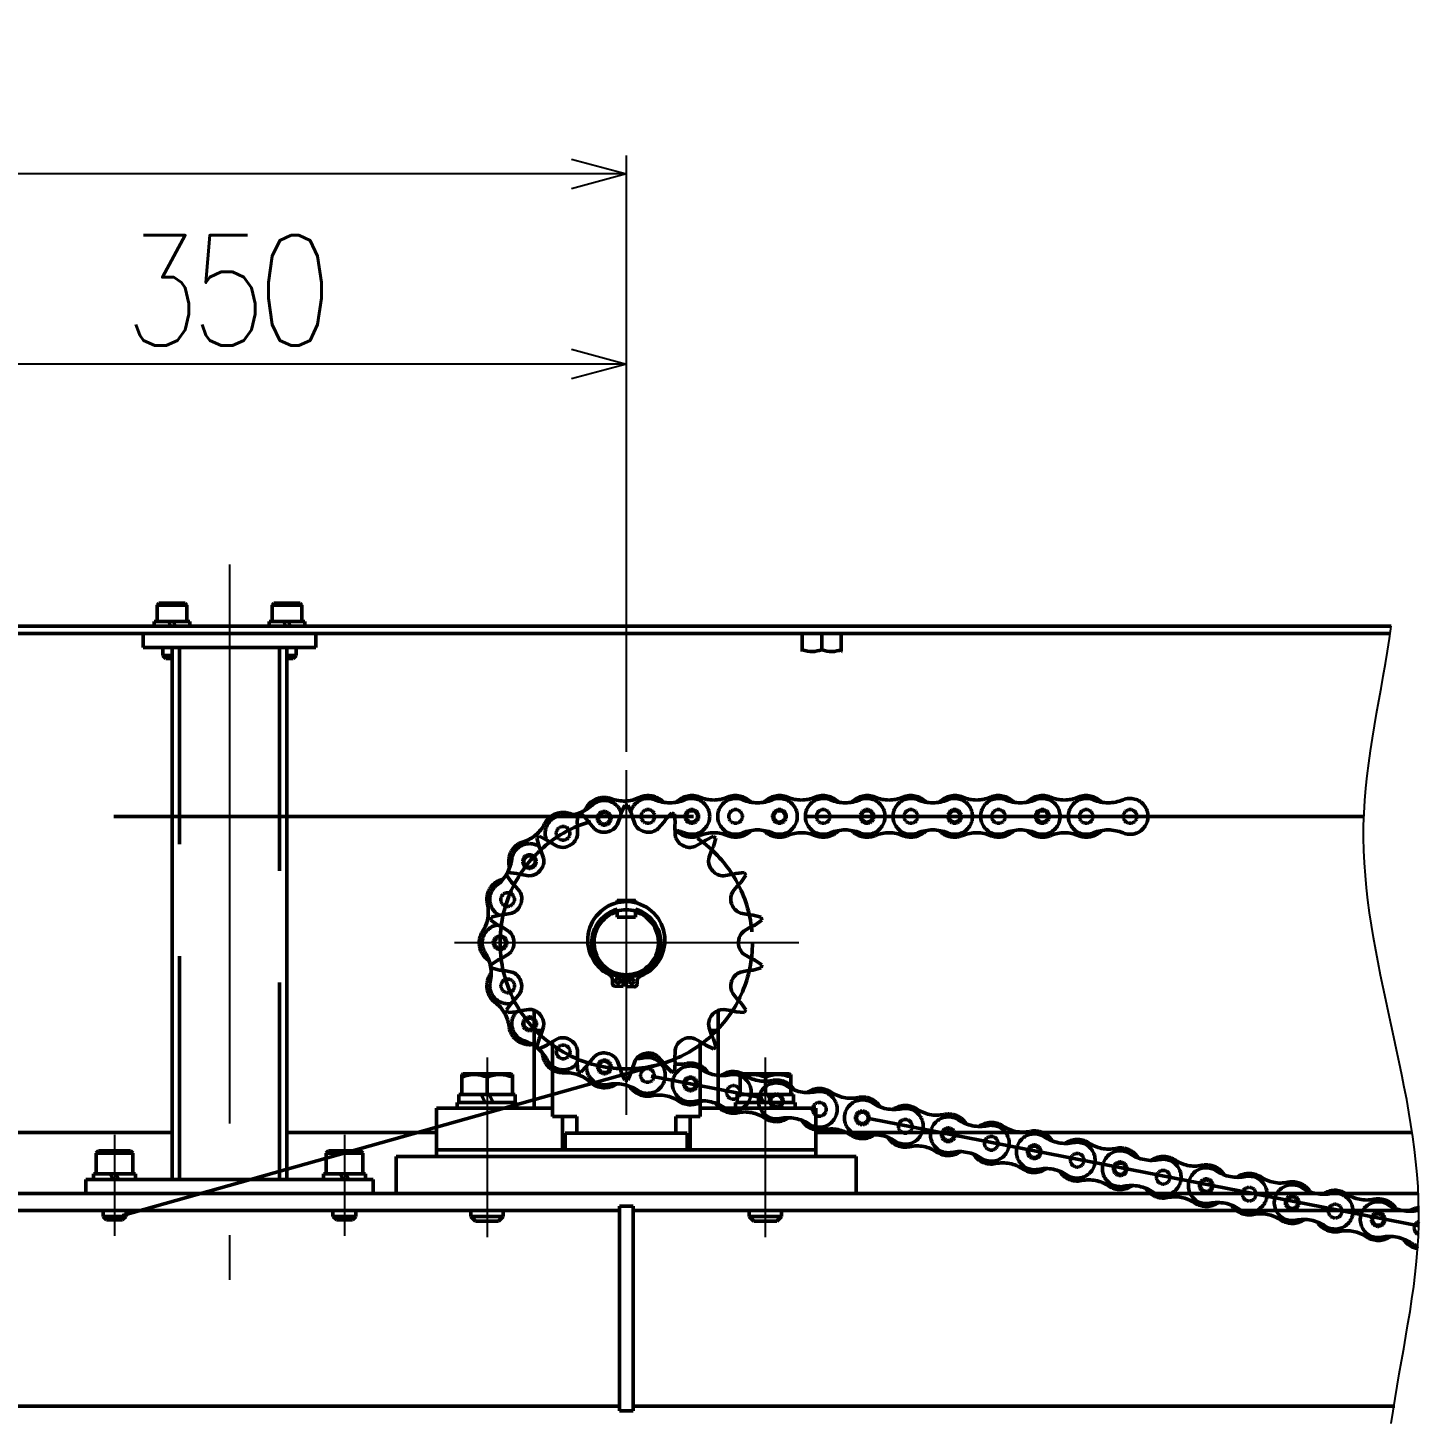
# Model space of a CAD drawing. Header units: millimetres. Extents: x -993 to 13147, y -7260 to 4342.
# Drawn here: x 5144 to 5750, y -6034 to -5430 of the extents above; entities that cross this region are included whole.
import ezdxf

# ---------------------------------------------------------------- set-up
doc = ezdxf.new("R2010")
doc.units = ezdxf.units.MM
doc.header["$LTSCALE"] = 7.649257
for name, pattern in [('CENTER', [50.8, 31.75, -6.35, 6.35, -6.35]), ('DASHED', [19.05, 12.7, -6.35]), ('PHANTOM', [63.5, 31.75, -6.35, 6.35, -6.35, 6.35, -6.35])]:
    doc.linetypes.add(name, pattern=pattern)
for name, color, linetype in [('NoLayerName_001', 7, 'Continuous'), ('NoLayerName_002', 7, 'Continuous'), ('NoLayerName_003', 7, 'Continuous')]:
    doc.layers.add(name, color=color, linetype=linetype)
doc.styles.get("Standard").update_dxf_attribs({"font": 'txt', "bigfont": 'extfont2'})
doc.dimstyles.get("Standard").update_dxf_attribs({"dimtxt": 2.5, "dimasz": 2.5, "dimexe": 1.25, "dimexo": 0.625, "dimtad": 1, "dimzin": 0, "dimdsep": 46, "dimtxsty": 'Standard', "dimcen": 2.5, "dimadec": 0, "dimazin": 0, "dimtfac": 0.75, "dimtmove": 0, "dimatfit": 3, "dimfxl": 1, "dimarcsym": 0})

# ---------------------------------------------------------------- blocks, each defined once
blk = doc.blocks.new('_OPEN30')
at = {"color": 0, "linetype": 'ByBlock', "lineweight": -2}
for p, q in [((-1, 0.267949), (0, 0)), ((0, 0), (-1, -0.267949)), ((0, 0), (-1, 0))]:
    blk.add_line(p, q, dxfattribs=at)
blk = doc.blocks.new('*D1585')
at = {"layer": 'Defpoints', "color": 0}
for p in [(5054.41, -5575.87), (5404.59, -5752.44), (5054.41, -5880.09)]:
    blk.add_point(p, dxfattribs=at)
at = {"layer": 'NoLayerName_001', "color": 0, "linetype": 'Continuous', "lineweight": 25}
for p, q in [((5054.41, -5872.09), (5054.41, -5567.87)), ((5404.59, -5744.44), (5404.59, -5567.87)), ((5380.59, -5575.87), (5078.41, -5575.87))]:
    blk.add_line(p, q, dxfattribs=at)
at = {"layer": 'NoLayerName_001', "color": 0, "lineweight": 25, "xscale": 24, "yscale": 24, "zscale": 24, "rotation": 180}
blk.add_blockref('_OPEN30', (5054.41, -5575.87), dxfattribs=at)
at = {"layer": 'NoLayerName_001', "color": 0, "lineweight": 25, "xscale": 24, "yscale": 24, "zscale": 24}
blk.add_blockref('_OPEN30', (5404.59, -5575.87), dxfattribs=at)
at = {"layer": 'NoLayerName_001', "color": 2, "lineweight": 50, "insert": (5229.5, -5543.87), "char_height": 48, "attachment_point": 5}
blk.add_mtext('\\W0.8000;\\T0.8750;350', dxfattribs=at)
blk = doc.blocks.new('*D1586')
at = {"layer": 'Defpoints', "color": 0}
for p in [(4404.55, -5493.27), (4404.55, -5752.44), (5404.59, -5752.44)]:
    blk.add_point(p, dxfattribs=at)
at = {"layer": 'NoLayerName_001', "color": 0, "linetype": 'Continuous', "lineweight": 25}
for p, q in [((4404.55, -5744.44), (4404.55, -5485.27)), ((5404.59, -5744.44), (5404.59, -5485.27)), ((5380.59, -5493.27), (4428.55, -5493.27))]:
    blk.add_line(p, q, dxfattribs=at)
at = {"layer": 'NoLayerName_001', "color": 0, "lineweight": 25, "xscale": 24, "yscale": 24, "zscale": 24, "rotation": 180}
blk.add_blockref('_OPEN30', (4404.55, -5493.27), dxfattribs=at)
at = {"layer": 'NoLayerName_001', "color": 0, "lineweight": 25, "xscale": 24, "yscale": 24, "zscale": 24}
blk.add_blockref('_OPEN30', (5404.59, -5493.27), dxfattribs=at)
at = {"layer": 'NoLayerName_001', "color": 2, "lineweight": 50, "insert": (4904.57, -5461.27), "char_height": 48, "attachment_point": 5}
blk.add_mtext('\\W0.8000;\\T0.8750;1000', dxfattribs=at)
blk = doc.blocks.new('JZB_0808')
at = {"layer": 'NoLayerName_001', "color": 7, "linetype": 'Continuous', "lineweight": 50}
blk.add_line((8, 0), (0, 0), dxfattribs=at)
blk = doc.blocks.new('JZB_0809')
at = {"layer": 'NoLayerName_001', "color": 7, "linetype": 'Continuous', "lineweight": 50}
for p, q in [((10.74, 2.99), (10.69, 1.54)), ((11.84, 0.3), (15.44, 0.17)), ((15.44, 0.17), (15.58, 4.27)), ((16.78, 4.22), (16.64, 0.13)), ((16.64, 0.13), (20.24, 0)), ((21.48, 1.16), (21.53, 2.6))]:
    blk.add_line(p, q, dxfattribs=at)
for centre in [(13.13, 2.65), (19.12, 2.44)]:
    blk.add_circle(centre, 1, dxfattribs=at)
for centre, radius, start, end in [((16.75, 20.27), 16.75, 292.01446, 243.94244), ((16.71, 19.22), 14.3, 73.40135, 106.35597), ((8.34, 3.07), 2.4, 357.97845, 63.94244), ((11.88, 1.5), 1.2, 177.97845, 267.97845), ((20.28, 1.2), 1.2, 267.97845, 357.97845), ((23.93, 2.52), 2.4, 112.01446, 177.97845)]:
    blk.add_arc(centre, radius, start, end, dxfattribs=at)
blk = doc.blocks.new('JZB_0810')
at = {"layer": 'NoLayerName_002', "color": 7, "linetype": 'Continuous', "lineweight": 50}
for start, end in [(98.43255, 102.48689), (77.51311, 81.56745)]:
    blk.add_arc((4, -18.06), 18.5, start, end, dxfattribs=at)
blk = doc.blocks.new('JZB_0813')
at = {"layer": 'NoLayerName_001', "color": 7, "linetype": 'Continuous', "lineweight": 50}
for p, q in [((0, 0), (0, 3)), ((165, 3), (0, 3)), ((165, 3), (165, 0))]:
    blk.add_line(p, q, dxfattribs=at)
blk = doc.blocks.new('JZB_0814')
at = {"layer": 'NoLayerName_001', "color": 7, "linetype": 'Continuous', "lineweight": 50}
for p, q in [((0, 2.5), (0, 0)), ((7.34, 2.5), (0, 2.5)), ((8.56, 0), (7.34, 2.5)), ((18.4, 2.5), (9.84, 2.5)), ((9.84, 2.5), (11.06, 0)), ((18.4, 0), (18.4, 2.5))]:
    blk.add_line(p, q, dxfattribs=at)
blk = doc.blocks.new('JZB_0815')
at = {"layer": 'NoLayerName_001', "color": 7, "linetype": 'Continuous', "lineweight": 50}
for p, q in [((1, 30), (0, 29)), ((16, 29), (0, 29)), ((0, 29), (0, 20)), ((15, 30), (1, 30)), ((16, 29), (15, 30)), ((16, 20), (16, 29)), ((6.14, 20), (8.64, 20)), ((3, 3.78), (3, 1.5)), ((13, 1.5), (3, 1.5)), ((3, 1.5), (4.5, 0)), ((11.5, 0), (4.5, 0)), ((11.5, 0), (13, 1.5)), ((13, 1.5), (13, 3.78))]:
    blk.add_line(p, q, dxfattribs=at)
blk = doc.blocks.new('JZB_0816')
at = {"layer": 'NoLayerName_001', "color": 7, "linetype": 'Continuous', "lineweight": 50}
for p, q in [((0, 3.5), (0, 0)), ((0, 3.5), (1.25, 3.5)), ((11.35, 0), (9.65, 3.5)), ((13.15, 3.5), (14.85, 0)), ((23.25, 3.5), (24.5, 3.5)), ((24.5, 0), (24.5, 3.5))]:
    blk.add_line(p, q, dxfattribs=at)
blk = doc.blocks.new('JZB_0817')
at = {"layer": 'NoLayerName_001', "color": 7, "linetype": 'Continuous', "lineweight": 50}
for p, q in [((26, 2.5), (0, 2.5)), ((0, 2.5), (0, 0)), ((26, 0), (26, 2.5))]:
    blk.add_line(p, q, dxfattribs=at)
blk = doc.blocks.new('JZB_0818')
at = {"layer": 'NoLayerName_001', "color": 7, "linetype": 'Continuous', "lineweight": 50}
for p, q in [((0, 3.5), (0, 0)), ((0, 3.5), (1.25, 3.5)), ((11.35, 0), (9.65, 3.5)), ((13.15, 3.5), (14.85, 0)), ((23.25, 3.5), (24.5, 3.5)), ((24.5, 0), (24.5, 3.5))]:
    blk.add_line(p, q, dxfattribs=at)
blk = doc.blocks.new('JZB_0819')
at = {"layer": 'NoLayerName_001', "color": 7, "linetype": 'Continuous', "lineweight": 50}
for p, q in [((26, 2.5), (0, 2.5)), ((0, 2.5), (0, 0)), ((26, 0), (26, 2.5))]:
    blk.add_line(p, q, dxfattribs=at)
blk = doc.blocks.new('JZB_0820')
at = {"layer": 'NoLayerName_001', "color": 7, "linetype": 'Continuous', "lineweight": 50}
for p, q in [((0.5, 64), (0, 63.71)), ((0, 55), (0, 63.71)), ((0.5, 64), (21.5, 64)), ((11, 55), (11, 62.73)), ((22, 63.71), (21.5, 64)), ((22, 55), (22, 63.71)), ((0, 55), (22, 55)), ((4, 4.28), (4, 2)), ((18, 2), (4, 2)), ((4, 2), (6, 0)), ((16, 0), (18, 2)), ((18, 2), (18, 4.28)), ((16, 0), (6, 0))]:
    blk.add_line(p, q, dxfattribs=at)
at = {"layer": 'NoLayerName_001', "color": 7, "linetype": 'Continuous', "lineweight": 50, "start_tangent": (0.986522, 0.163628), "end_tangent": (0.982196, -0.187857)}
for points in [[(0, 62.73), (5.89, 63.71), (11, 62.73)], [(11, 62.73), (16.89, 63.71), (22, 62.73)]]:
    blk.add_spline(points, degree=3, dxfattribs=at)
blk = doc.blocks.new('JZB_0821')
at = {"layer": 'NoLayerName_001', "color": 7, "linetype": 'Continuous', "lineweight": 50}
for p, q in [((0.5, 64), (0, 63.71)), ((0, 55), (0, 63.71)), ((0.5, 64), (21.5, 64)), ((11, 55), (11, 62.73)), ((22, 63.71), (21.5, 64)), ((22, 55), (22, 63.71)), ((0, 55), (22, 55)), ((4, 4.28), (4, 2)), ((18, 2), (4, 2)), ((4, 2), (6, 0)), ((16, 0), (18, 2)), ((18, 2), (18, 4.28)), ((16, 0), (6, 0))]:
    blk.add_line(p, q, dxfattribs=at)
at = {"layer": 'NoLayerName_001', "color": 7, "linetype": 'Continuous', "lineweight": 50, "start_tangent": (0.986522, 0.163628), "end_tangent": (0.982196, -0.187857)}
for points in [[(0, 62.73), (5.89, 63.71), (11, 62.73)], [(11, 62.73), (16.89, 63.71), (22, 62.73)]]:
    blk.add_spline(points, degree=3, dxfattribs=at)
blk = doc.blocks.new('JZB_0827')
at = {"layer": 'NoLayerName_001', "color": 7, "linetype": 'Continuous', "lineweight": 50}
for p, q in [((25, 237.3), (25, 243.3)), ((25, 243.3), (100, 243.3)), ((100, 243.3), (100, 237.3)), ((25, 237.3), (100, 237.3)), ((37.5, 6), (37.5, 237.3)), ((87.5, 237.3), (87.5, 6)), ((0, 0), (0, 6)), ((125, 6), (0, 6)), ((125, 6), (125, 0))]:
    blk.add_line(p, q, dxfattribs=at)
at = {"layer": 'NoLayerName_001', "color": 3, "linetype": 'DASHED', "lineweight": 50}
for p, q in [((40.7, 6), (40.7, 237.3)), ((84.3, 237.3), (84.3, 6))]:
    blk.add_line(p, q, dxfattribs=at)
blk = doc.blocks.new('JZB_0832')
at = {"layer": 'NoLayerName_001', "color": 7, "linetype": 'Continuous', "lineweight": 50}
for p, q in [((0, 2.5), (0, 0)), ((7.34, 2.5), (0, 2.5)), ((8.56, 0), (7.34, 2.5)), ((18.4, 2.5), (9.84, 2.5)), ((9.84, 2.5), (11.06, 0)), ((18.4, 0), (18.4, 2.5))]:
    blk.add_line(p, q, dxfattribs=at)
blk = doc.blocks.new('JZB_0833')
at = {"layer": 'NoLayerName_001', "color": 7, "linetype": 'Continuous', "lineweight": 50}
for p, q in [((1, 30), (0, 29)), ((16, 29), (0, 29)), ((0, 29), (0, 20)), ((15, 30), (1, 30)), ((16, 29), (15, 30)), ((16, 20), (16, 29)), ((6.14, 20), (8.64, 20)), ((3, 3.78), (3, 1.5)), ((13, 1.5), (3, 1.5)), ((3, 1.5), (4.5, 0)), ((11.5, 0), (4.5, 0)), ((11.5, 0), (13, 1.5)), ((13, 1.5), (13, 3.78))]:
    blk.add_line(p, q, dxfattribs=at)
blk = doc.blocks.new('JZB_0851')
at = {"layer": 'NoLayerName_001', "color": 7, "linetype": 'Continuous', "lineweight": 50}
for p, q in [((1010, 767.5), (1010, 783.5)), ((1210, 783.5), (1010, 783.5)), ((1210, 767.5), (1210, 783.5)), ((830, 767.5), (1454.22, 767.5)), ((830, 760), (1107, 760)), ((1113, 761.97), (1107, 761.97)), ((1107, 673.03), (1107, 761.97)), ((1113, 673.03), (1113, 761.97)), ((1113, 760), (1454.55, 760)), ((1107, 675), (830, 675)), ((1113, 673.03), (1107, 673.03)), ((1444.18, 675), (1113, 675))]:
    blk.add_line(p, q, dxfattribs=at)
blk = doc.blocks.new('JZB_0863')
at = {"layer": 'NoLayerName_001', "color": 7, "linetype": 'Continuous', "lineweight": 50}
for p, q in [((0, 220), (1442.63, 220)), ((900, 216.8), (320, 216.8)), ((1441.96, 216.8), (975, 216.8)), ((830, 0), (912.5, 0)), ((962.5, 0), (1027.5, 0)), ((1192.5, 0), (1451.4, 0))]:
    blk.add_line(p, q, dxfattribs=at)
at = {"layer": 'NoLayerName_003', "color": 7, "linetype": 'Continuous', "lineweight": 50}
for p, q in [((1186.5, 216.8), (1186.5, 208.94)), ((1195, 216.8), (1195, 209.7)), ((1203.5, 216.8), (1203.5, 208.94)), ((1203.25, 208.8), (1203.5, 208.94))]:
    blk.add_line(p, q, dxfattribs=at)
at = {"layer": 'NoLayerName_003', "color": 7, "linetype": 'Continuous', "lineweight": 50, "start_tangent": (0.986522, -0.16363), "end_tangent": (0.982197, 0.187856)}
for points in [[(1186.5, 209.7), (1191.05, 208.95), (1195, 209.7)], [(1195, 209.7), (1199.55, 208.95), (1203.5, 209.7)]]:
    blk.add_spline(points, degree=3, dxfattribs=at)
blk = doc.blocks.new('JZB_0864')
at = {"layer": 'NoLayerName_001', "color": 7, "linetype": 'Continuous', "lineweight": 50}
for p, q in [((0.8, 24), (0, 23.2)), ((13, 23.2), (0, 23.2)), ((0, 23.2), (0, 16)), ((12.2, 24), (0.8, 24)), ((13, 23.2), (12.2, 24)), ((13, 16), (13, 23.2)), ((5.01, 16), (7.01, 16)), ((10.5, 1.25), (6.5, 1.25)), ((6.5, 0), (9.25, 0)), ((9.25, 0), (10.5, 1.25)), ((10.5, 1.25), (10.5, 4.8))]:
    blk.add_line(p, q, dxfattribs=at)
blk = doc.blocks.new('JZB_0865')
at = {"layer": 'NoLayerName_001', "color": 7, "linetype": 'Continuous', "lineweight": 50}
for p, q in [((0.8, 24), (0, 23.2)), ((13, 23.2), (0, 23.2)), ((0, 23.2), (0, 16)), ((12.2, 24), (0.8, 24)), ((13, 23.2), (12.2, 24)), ((13, 16), (13, 23.2)), ((5.01, 16), (7.01, 16)), ((2.5, 4.8), (2.5, 1.25)), ((6.5, 1.25), (2.5, 1.25)), ((2.5, 1.25), (3.75, 0)), ((3.75, 0), (6.5, 0))]:
    blk.add_line(p, q, dxfattribs=at)
blk = doc.blocks.new('JZB_0866')
at = {"layer": 'NoLayerName_001', "color": 7, "linetype": 'Continuous', "lineweight": 50}
for p, q in [((0, 2), (0, 0)), ((6.21, 2), (0, 2)), ((7.19, 0), (6.21, 2)), ((15.4, 2), (8.21, 2)), ((8.21, 2), (9.19, 0)), ((15.4, 0), (15.4, 2))]:
    blk.add_line(p, q, dxfattribs=at)
blk = doc.blocks.new('JZB_0867')
at = {"layer": 'NoLayerName_001', "color": 7, "linetype": 'Continuous', "lineweight": 50}
for p, q in [((0, 2), (0, 0)), ((6.21, 2), (0, 2)), ((7.19, 0), (6.21, 2)), ((15.4, 2), (8.21, 2)), ((8.21, 2), (9.19, 0)), ((15.4, 0), (15.4, 2))]:
    blk.add_line(p, q, dxfattribs=at)
blk = doc.blocks.new('JZB_0874')
at = {"layer": 'NoLayerName_003', "color": 7, "linetype": 'Continuous', "lineweight": 50}
for p, q in [((42.5, 60.56), (42.5, 18)), ((122.5, 60.56), (122.5, 18)), ((46.04, 51.81), (42.5, 51.81)), ((122.5, 51.81), (118.96, 51.81)), ((50.4, 46.95), (50.4, 14.4)), ((114.6, 46.97), (114.6, 14.4)), ((0, 18), (0, 0)), ((0, 18), (50.4, 18)), ((61, 14.4), (50.4, 14.4)), ((54.75, 14.4), (54.75, 0)), ((61, 14.4), (61, 7.2)), ((104, 14.4), (104, 7.2)), ((104, 14.4), (114.6, 14.4)), ((110.25, 14.4), (110.25, 0)), ((114.6, 18), (165, 18)), ((165, 18), (165, 0)), ((56, 7.2), (109, 7.2)), ((56, 7.2), (56, 0)), ((109, 0), (109, 7.2))]:
    blk.add_line(p, q, dxfattribs=at)
blk = doc.blocks.new('JZB_0931')
at = {"layer": 'NoLayerName_002', "color": 7, "linetype": 'Continuous', "lineweight": 50}
for p, q in [((11, 26), (11, 29.46)), ((11, 26), (19, 26)), ((19, 26), (19, 29.46))]:
    blk.add_line(p, q, dxfattribs=at)
for radius, start, end in [(15, 105.46601, 74.53399), (14, 106.60155, 73.39845)]:
    blk.add_arc((15, 15), radius, start, end, dxfattribs=at)
blk = doc.blocks.new('JZB_1062')
at = {"layer": 'NoLayerName_003', "color": 4, "linetype": 'CENTER', "lineweight": 50}
for p, q in [((63.88, 208.57), (1063.88, 208.57)), ((1078.72, 100.92), (725.47, 1.6))]:
    blk.add_line(p, q, dxfattribs=at)
blk = doc.blocks.new('JZB_1063')
at = {"layer": 'NoLayerName_001', "color": 7, "linetype": 'Continuous', "lineweight": 50}
for p, q in [((37.61, 111.95), (37.88, 115.63)), ((39.14, 116.09), (41.71, 113.44)), ((56.42, 114.71), (56.76, 116.1)), ((56.76, 116.1), (58.27, 119.46)), ((59.61, 119.46), (61.12, 116.1)), ((61.12, 116.1), (61.45, 114.71)), ((76.17, 113.44), (78.74, 116.09)), ((79.99, 115.63), (80.27, 111.95)), ((37.77, 110.53), (37.61, 111.95)), ((37.71, 106.5), (37.77, 110.53)), ((41.71, 113.44), (42.5, 112.25)), ((42.5, 112.25), (45.14, 109.2)), ((45.14, 109.2), (46.35, 108.37)), ((54.99, 110.94), (56.42, 114.71)), ((61.45, 114.71), (62.89, 110.94)), ((62.89, 110.94), (63.74, 109.74)), ((72.74, 109.2), (75.38, 112.25)), ((75.38, 112.25), (76.17, 113.44)), ((80.27, 111.95), (80.1, 110.53)), ((80.1, 110.53), (80.17, 106.5)), ((21.04, 101.51), (20.03, 105.06)), ((21.06, 105.92), (24.38, 104.31)), ((24.38, 104.31), (25.53, 103.46)), ((25.53, 103.46), (29.05, 101.5)), ((50.19, 107.77), (50.73, 107.87)), ((67.15, 107.87), (67.69, 107.77)), ((80.17, 106.5), (80.56, 105.08)), ((88.83, 101.5), (92.35, 103.46)), ((92.35, 103.46), (93.5, 104.31)), ((93.5, 104.31), (96.82, 105.92)), ((97.84, 105.06), (96.84, 101.51)), ((21.68, 100.23), (21.04, 101.51)), ((23, 96.42), (21.68, 100.23)), ((29.05, 101.5), (30.48, 101.13)), ((34.29, 101.88), (34.76, 102.16)), ((83.11, 102.16), (83.59, 101.88)), ((96.2, 100.23), (94.88, 96.42)), ((96.84, 101.51), (96.2, 100.23)), ((21.36, 90.91), (21.71, 91.33)), ((94.88, 96.42), (94.76, 94.95)), ((96.17, 91.33), (96.52, 90.91)), ((9.04, 86.03), (6.88, 89.02)), ((7.54, 90.18), (11.22, 89.8)), ((10.07, 85.04), (9.04, 86.03)), ((12.62, 81.92), (10.07, 85.04)), ((11.22, 89.8), (12.59, 89.4)), ((12.59, 89.4), (16.57, 88.76)), ((16.57, 88.76), (18.04, 88.9)), ((101.31, 88.76), (105.29, 89.4)), ((107.8, 85.04), (105.26, 81.92)), ((105.29, 89.4), (106.66, 89.8)), ((106.66, 89.8), (110.33, 90.18)), ((108.84, 86.03), (107.8, 85.04)), ((111, 89.02), (108.84, 86.03)), ((105.26, 81.92), (104.65, 80.57)), ((9.2, 72.52), (10.53, 73.15)), ((12.96, 76.18), (13.15, 76.69)), ((54.94, 78.03), (54.94, 77.04)), ((54.94, 78.03), (62.94, 78.03)), ((62.94, 78.03), (62.94, 77.06)), ((104.73, 76.69), (104.92, 76.18)), ((3.05, 67.37), (0, 69.45)), ((0.23, 70.76), (3.81, 71.67)), ((4.36, 66.8), (3.05, 67.37)), ((3.81, 71.67), (5.24, 71.76)), ((7.82, 64.73), (4.36, 66.8)), ((5.24, 71.76), (9.2, 72.52)), ((108.68, 72.52), (112.64, 71.76)), ((113.51, 66.8), (110.05, 64.73)), ((112.64, 71.76), (114.07, 71.67)), ((114.82, 67.37), (113.51, 66.8)), ((114.07, 71.67), (117.65, 70.76)), ((117.88, 69.45), (114.82, 67.37)), ((110.05, 64.73), (109.02, 63.68)), ((4.36, 52.66), (7.82, 54.73)), ((7.82, 54.73), (8.86, 55.78)), ((10.11, 59.46), (10.11, 60.01)), ((107.77, 60.01), (107.77, 59.46)), ((110.05, 54.73), (113.51, 52.66)), ((0, 50.02), (3.05, 52.1)), ((3.81, 47.8), (0.23, 48.71)), ((3.05, 52.1), (4.36, 52.66)), ((113.51, 52.66), (114.82, 52.1)), ((117.65, 48.71), (114.07, 47.8)), ((114.82, 52.1), (117.88, 50.02)), ((5.24, 47.71), (3.81, 47.8)), ((9.2, 46.95), (5.24, 47.71)), ((13.15, 42.78), (12.96, 43.29)), ((52.96, 43.5), (52.91, 42.05)), ((57.67, 40.68), (57.81, 44.78)), ((59.01, 44.73), (58.86, 40.64)), ((63.7, 41.67), (63.76, 43.11)), ((104.92, 43.29), (104.73, 42.78)), ((108.68, 46.95), (107.35, 46.32)), ((112.64, 47.71), (108.68, 46.95)), ((114.07, 47.8), (112.64, 47.71)), ((10.07, 34.42), (12.62, 37.55)), ((12.62, 37.55), (13.23, 38.89)), ((54.07, 40.81), (57.67, 40.68)), ((58.86, 40.64), (62.46, 40.51)), ((105.26, 37.55), (107.8, 34.42)), ((6.88, 30.45), (9.04, 33.44)), ((9.04, 33.44), (10.07, 34.42)), ((16.57, 30.71), (12.59, 30.07)), ((101.31, 30.71), (99.84, 30.57)), ((105.29, 30.07), (101.31, 30.71)), ((107.8, 34.42), (108.84, 33.44)), ((108.84, 33.44), (111, 30.45)), ((11.22, 29.66), (7.54, 29.29)), ((12.59, 30.07), (11.22, 29.66)), ((21.71, 28.14), (21.36, 28.56)), ((23, 23.05), (23.12, 24.52)), ((96.52, 28.56), (96.17, 28.14)), ((106.66, 29.66), (105.29, 30.07)), ((110.33, 29.29), (106.66, 29.66)), ((21.04, 17.96), (21.68, 19.24)), ((21.68, 19.24), (23, 23.05)), ((88.83, 17.97), (87.4, 18.34)), ((94.88, 23.05), (96.2, 19.24)), ((96.2, 19.24), (96.84, 17.96)), ((20.03, 14.41), (21.04, 17.96)), ((24.38, 15.16), (21.06, 13.55)), ((25.53, 16.01), (24.38, 15.16)), ((29.05, 17.97), (25.53, 16.01)), ((34.76, 17.31), (34.29, 17.59)), ((37.71, 12.97), (37.32, 14.39)), ((37.77, 8.94), (37.71, 12.97)), ((80.17, 12.97), (80.1, 8.94)), ((83.59, 17.59), (83.11, 17.31)), ((92.35, 16.01), (88.83, 17.97)), ((93.5, 15.16), (92.35, 16.01)), ((96.82, 13.55), (93.5, 15.16)), ((96.84, 17.96), (97.84, 14.41)), ((37.61, 7.52), (37.77, 8.94)), ((37.88, 3.83), (37.61, 7.52)), ((42.5, 7.22), (41.71, 6.02)), ((45.14, 10.26), (42.5, 7.22)), ((50.73, 11.6), (50.19, 11.7)), ((54.99, 8.53), (54.13, 9.73)), ((56.42, 4.76), (54.99, 8.53)), ((62.89, 8.53), (61.45, 4.76)), ((67.69, 11.7), (67.15, 11.6)), ((72.74, 10.26), (71.53, 11.1)), ((75.38, 7.22), (72.74, 10.26)), ((76.17, 6.02), (75.38, 7.22)), ((80.27, 7.52), (79.99, 3.83)), ((80.1, 8.94), (80.27, 7.52)), ((41.71, 6.02), (39.14, 3.38)), ((56.76, 3.37), (56.42, 4.76)), ((58.27, 0), (56.76, 3.37)), ((61.12, 3.37), (59.61, 0)), ((61.45, 4.76), (61.12, 3.37)), ((78.74, 3.38), (76.17, 6.02))]:
    blk.add_line(p, q, dxfattribs=at)
for centre in [(55.35, 43.16), (61.35, 42.95)]:
    blk.add_circle(centre, 1, dxfattribs=at)
for centre, radius, start, end in [((58.94, 59.73), 59.73, 109.36025, 110.63975), ((58.94, 59.73), 59.73, 89.36025, 90.63975), ((58.94, 59.73), 59.73, 69.36025, 70.63975), ((49.68, 113.8), 6.02, 280, 331.66667), ((68.19, 113.8), 6.02, 222.40502, 260), ((68.73, 113.7), 6.02, 260, 311.66667), ((58.94, 59.73), 59.73, 129.36025, 130.63975), ((31.75, 107.37), 6.02, 300, 351.66667), ((49.14, 113.7), 6.02, 242.40502, 280), ((86.13, 107.37), 6.02, 202.40502, 240), ((58.94, 59.73), 59.73, 49.36025, 50.63975), ((31.27, 107.1), 6.02, 262.40502, 300), ((86.6, 107.1), 6.02, 240, 291.66667), ((16.74, 94.78), 6.02, 282.40502, 320), ((17.1, 95.2), 6.02, 320, 11.66667), ((100.78, 95.2), 6.02, 182.40502, 220), ((101.13, 94.78), 6.02, 220, 271.66667), ((58.94, 59.73), 59.73, 149.36025, 150.63975), ((58.94, 59.73), 59.73, 29.36025, 30.63975), ((7.49, 78.75), 6.02, 340, 31.66667), ((110.39, 78.75), 6.02, 162.40502, 200), ((7.3, 78.24), 6.02, 302.40502, 340), ((58.98, 60.78), 16.75, 292.01446, 243.94244), ((58.94, 59.73), 15, 105.46601, 74.53399), ((58.94, 59.73), 14.3, 73.40135, 106.35597), ((110.58, 78.24), 6.02, 200, 251.66667), ((58.94, 59.73), 59.73, 169.36025, 170.63975), ((58.94, 59.73), 59.73, 9.36025, 10.63975), ((4.09, 60.01), 6.02, 0, 51.66667), ((113.79, 60.01), 6.02, 142.40502, 180), ((4.09, 59.46), 6.02, 322.40502, 0), ((113.79, 59.46), 6.02, 180, 231.66667), ((58.94, 59.73), 59.73, 189.36025, 190.63975), ((58.94, 59.73), 59.73, 349.36025, 350.63975), ((7.3, 41.23), 6.02, 20, 71.66667), ((7.49, 40.71), 6.02, 342.40502, 20), ((50.56, 43.58), 2.4, 357.97845, 63.94244), ((66.15, 43.03), 2.4, 112.01446, 177.97845), ((110.39, 40.71), 6.02, 160, 211.66667), ((110.58, 41.23), 6.02, 122.40502, 160), ((54.11, 42.01), 1.2, 177.97845, 267.97845), ((62.5, 41.71), 1.2, 267.97845, 357.97845), ((58.94, 59.73), 59.73, 209.36025, 210.63975), ((16.74, 24.69), 6.02, 40, 91.66667), ((101.13, 24.69), 6.02, 102.40502, 140), ((58.94, 59.73), 59.73, 329.36025, 330.63975), ((17.1, 24.27), 6.02, 2.40502, 40), ((100.78, 24.27), 6.02, 140, 191.66667), ((31.27, 12.37), 6.02, 60, 111.66667), ((86.6, 12.37), 6.02, 82.40502, 120), ((58.94, 59.73), 59.73, 229.36025, 230.63975), ((31.75, 12.09), 6.02, 22.40502, 60), ((86.13, 12.09), 6.02, 120, 171.66667), ((58.94, 59.73), 59.73, 309.36025, 310.63975), ((49.14, 5.76), 6.02, 80, 131.66667), ((49.68, 5.67), 6.02, 42.40502, 80), ((68.19, 5.67), 6.02, 100, 151.66667), ((68.73, 5.76), 6.02, 62.40502, 100), ((58.94, 59.73), 59.73, 249.36025, 250.63975), ((58.94, 59.73), 59.73, 269.36025, 270.63975), ((58.94, 59.73), 59.73, 289.36025, 290.63975)]:
    blk.add_arc(centre, radius, start, end, dxfattribs=at)
blk = doc.blocks.new('JZB_1064')
at = {"layer": 'NoLayerName_001', "color": 4, "linetype": 'CENTER', "lineweight": 50}
for p, q in [((384.57, 187.89), (63.91, 187.89)), ((408.53, 9.92), (53.4, 79.21))]:
    blk.add_line(p, q, dxfattribs=at)
blk.add_circle((63.91, 133.04), 54.85, dxfattribs=at)
at = {"layer": 'NoLayerName_003', "color": 3, "linetype": 'PHANTOM', "lineweight": 50}
for p, q in [((92.4, 178.84), (92.39, 178.84)), ((130.5, 178.84), (130.49, 178.84)), ((168.6, 178.84), (168.59, 178.84)), ((206.7, 178.84), (206.69, 178.84)), ((244.87, 178.84), (244.86, 178.84)), ((93.57, 80.51), (93.58, 80.5)), ((130.95, 73.13), (130.96, 73.13)), ((168.33, 65.76), (168.34, 65.76)), ((205.71, 58.39), (205.72, 58.38)), ((243.09, 51.01), (243.1, 51.01)), ((280.47, 43.64), (280.48, 43.64)), ((317.85, 36.27), (317.86, 36.27)), ((355.23, 28.9), (355.24, 28.89)), ((392.61, 21.52), (392.62, 21.52))]:
    blk.add_line(p, q, dxfattribs=at)
for centre, radius in [((54.33, 187.05), 2.98), ((54.33, 187.05), 2.48), ((73.36, 187.89), 2.98), ((92.41, 187.89), 2.98), ((92.41, 187.89), 2.48), ((111.46, 187.89), 2.98), ((130.51, 187.89), 2.98), ((130.51, 187.89), 2.48), ((149.56, 187.89), 2.98), ((168.61, 187.89), 2.98), ((168.61, 187.89), 2.48), ((187.66, 187.89), 2.98), ((206.71, 187.89), 2.98), ((206.71, 187.89), 2.48), ((225.76, 187.89), 2.98), ((244.88, 187.89), 2.98), ((244.88, 187.89), 2.48), ((263.93, 187.89), 2.98), ((282.98, 187.89), 2.98), ((36.44, 180.52), 2.98), ((21.85, 168.26), 2.98), ((21.85, 168.26), 2.48), ((12.34, 151.75), 2.98), ((9.05, 132.99), 2.98), ((9.05, 132.99), 2.48), ((12.38, 114.23), 2.98), ((21.92, 97.74), 2.98), ((21.92, 97.74), 2.48), ((36.52, 85.51), 2.98), ((54.43, 79), 2.98), ((54.43, 79), 2.48), ((73.12, 75.32), 2.98), ((91.81, 71.63), 2.98), ((91.81, 71.63), 2.48), ((110.5, 67.94), 2.98), ((129.19, 64.26), 2.98), ((129.19, 64.26), 2.48), ((147.88, 60.57), 2.98), ((166.57, 56.88), 2.98), ((166.57, 56.88), 2.48), ((185.26, 53.2), 2.98), ((203.95, 49.51), 2.98), ((203.95, 49.51), 2.48), ((222.64, 45.82), 2.98), ((241.33, 42.14), 2.98), ((241.33, 42.14), 2.48), ((260.02, 38.45), 2.98), ((278.71, 34.76), 2.98), ((278.71, 34.76), 2.48), ((297.4, 31.08), 2.98), ((316.09, 27.39), 2.98), ((316.09, 27.39), 2.48), ((334.78, 23.71), 2.98), ((353.47, 20.02), 2.98), ((353.47, 20.02), 2.48), ((372.16, 16.33), 2.98), ((390.85, 12.65), 2.98), ((390.85, 12.65), 2.48)]:
    blk.add_circle(centre, radius, dxfattribs=at)
for centre, radius, start, end in [((54.31, 187.05), 9.05, 69.45295, 157.38212), ((54.31, 187.04), 7.8, 17.89001, 132.67342), ((62.86, 209.86), 15.31, 249.45295, 295.61518), ((73.39, 187.89), 7.8, 67.38014, 166.38379), ((73.39, 187.89), 9.05, 42.73511, 115.61518), ((82.89, 210.69), 16.9, 247.38014, 292.61986), ((92.39, 187.89), 9.05, 66.91888, 137.25362), ((92.39, 187.89), 7.8, 247.38014, 112.61986), ((101.94, 210.3), 15.31, 246.91888, 293.08112), ((111.49, 187.89), 7.8, 67.38014, 292.61986), ((111.49, 187.89), 9.05, 42.74638, 113.08112), ((120.99, 210.69), 16.9, 247.38014, 292.61986), ((130.49, 187.89), 9.05, 66.91888, 137.25362), ((130.49, 187.89), 7.8, 247.38014, 112.61986), ((140.04, 210.3), 15.31, 246.91888, 293.08112), ((149.59, 187.89), 7.8, 67.38014, 292.61986), ((149.59, 187.89), 9.05, 42.74638, 113.08112), ((159.09, 210.69), 16.9, 247.38014, 292.61986), ((168.59, 187.89), 9.05, 66.91888, 137.25362), ((168.59, 187.89), 7.8, 247.38014, 112.61986), ((178.14, 210.3), 15.31, 246.91888, 293.08112), ((187.69, 187.89), 7.8, 67.38014, 292.61986), ((187.69, 187.89), 9.05, 42.74638, 113.08112), ((197.19, 210.69), 16.9, 247.38014, 292.61986), ((206.69, 187.89), 9.05, 66.91888, 137.25362), ((206.69, 187.89), 7.8, 247.38014, 112.61986), ((216.24, 210.3), 15.31, 246.91888, 293.08112), ((225.79, 187.89), 7.8, 67.38014, 292.61986), ((225.79, 187.89), 9.05, 42.74638, 113.08112), ((235.29, 210.69), 16.9, 247.38014, 292.61986), ((244.86, 187.89), 9.05, 66.91888, 137.13139), ((244.79, 187.89), 7.8, 247.38014, 112.61986), ((254.41, 210.3), 15.31, 246.91888, 293.08112), ((263.96, 187.89), 7.8, 67.38014, 292.61986), ((263.96, 187.89), 9.05, 42.74639, 113.08112), ((273.46, 210.69), 16.9, 247.38014, 292.61986), ((282.96, 187.89), 7.8, 247.38014, 112.61986), ((36.46, 180.54), 9.05, 62.71513, 153.1346), ((36.46, 180.53), 7.8, 87.43369, 202.09698), ((37.57, 205.2), 16.9, 267.43369, 312.67342), ((244.81, 187.89), 2.98, 130.84532, 263.3232), ((14.72, 191.54), 15.31, 286.97236, 333.1346), ((82.89, 165.09), 16.9, 67.38014, 82.27157), ((92.39, 187.89), 9.05, 222.74638, 270), ((111.49, 187.89), 9.05, 248.58538, 317.25362), ((120.99, 165.09), 16.9, 67.38014, 112.61986), ((130.49, 187.89), 9.05, 222.74638, 270), ((149.59, 187.89), 9.05, 248.58538, 317.25362), ((159.09, 165.09), 16.9, 67.38014, 112.61986), ((168.59, 187.89), 9.05, 222.74638, 270), ((187.69, 187.89), 9.05, 248.58538, 317.25362), ((197.19, 165.09), 16.9, 67.38014, 112.61986), ((206.69, 187.89), 9.05, 222.74638, 270), ((225.79, 187.89), 9.05, 248.58538, 317.25362), ((235.29, 165.09), 16.9, 67.38014, 112.61986), ((244.86, 187.89), 9.05, 222.86861, 270), ((263.96, 187.89), 9.05, 248.58538, 317.25361), ((273.46, 165.09), 16.9, 67.38014, 112.61986), ((21.84, 168.24), 9.05, 106.97236, 197.39185), ((21.84, 168.24), 7.8, 57.88986, 172.67327), ((92.4, 187.89), 9.05, 270, 293.08112), ((101.95, 165.48), 15.31, 65.98534, 113.08112), ((130.5, 187.89), 9.05, 270, 293.08112), ((140.05, 165.48), 15.31, 65.98534, 113.08112), ((168.6, 187.89), 9.05, 270, 293.08112), ((178.15, 165.48), 15.31, 65.98534, 113.08112), ((206.7, 187.89), 9.05, 270, 293.08112), ((216.25, 165.48), 15.31, 65.98534, 113.08112), ((244.87, 187.89), 9.05, 270, 293.08112), ((254.42, 165.48), 15.31, 65.98534, 113.08112), ((-2.66, 171.39), 16.9, 307.43354, 352.67327), ((12.35, 151.78), 9.05, 102.71496, 193.13445), ((12.36, 151.78), 7.8, 127.43354, 242.09844), ((-11.37, 146.24), 15.31, 326.97222, 13.13445), ((9.06, 132.97), 7.8, 97.88971, 212.67312), ((9.05, 132.97), 9.05, 146.97222, 237.39171), ((-11.73, 119.63), 16.9, 347.43339, 32.67312), ((12.37, 114.25), 9.05, 142.71482, 233.1343), ((12.38, 114.26), 7.8, 167.43339, 282.10006), ((-2.25, 94.77), 15.31, 6.97206, 53.1343), ((21.94, 97.73), 7.8, 137.88956, 252.67297), ((21.93, 97.72), 9.05, 186.97206, 277.39155), ((14.58, 74.15), 16.9, 27.43324, 72.67297), ((36.5, 85.52), 9.05, 182.71482, 273.09687), ((36.51, 85.53), 7.8, 207.43324, 322.10165), ((54.45, 79), 7.8, 180.47324, 281.46202), ((68.18, 99.53), 16.9, 271.75451, 281.46202), ((73.09, 75.32), 7.8, 236.22229, 101.46202), ((73.09, 75.32), 9.05, 61.68953, 115.90218), ((91.83, 71.62), 7.8, 56.22229, 281.46202), ((86.78, 95.46), 15.31, 262.96024, 281.92328), ((91.82, 71.63), 9.05, 78.84216, 101.92328), ((91.83, 71.62), 9.05, 31.58854, 78.84216), ((37.82, 61.2), 15.31, 46.93463, 93.09687), ((105.56, 92.15), 16.9, 236.22229, 281.46202), ((110.47, 67.95), 9.05, 57.42754, 126.09578), ((110.47, 67.95), 7.8, 236.22229, 101.46202), ((124.16, 88.09), 15.31, 234.8275, 281.92328), ((129.2, 64.25), 9.05, 78.84216, 101.92328), ((129.21, 64.25), 9.05, 31.58854, 78.84216), ((54.45, 78.99), 9.05, 226.93463, 306.13453), ((59.36, 54.79), 16.9, 56.22229, 101.46202), ((73.09, 75.32), 9.05, 211.58854, 281.92328), ((78.13, 51.49), 15.31, 55.76104, 101.92328), ((129.21, 64.25), 7.8, 56.22229, 281.46202), ((142.94, 84.78), 16.9, 236.22229, 281.46202), ((147.85, 60.57), 9.05, 57.42754, 126.09578), ((147.85, 60.57), 7.8, 236.22229, 101.46202), ((161.54, 80.72), 15.31, 234.8275, 281.92328), ((91.83, 71.62), 9.05, 235.76104, 306.09578), ((96.74, 47.42), 16.9, 56.22229, 101.46202), ((110.47, 67.95), 9.05, 211.58854, 281.92328), ((166.59, 56.88), 7.8, 56.22229, 281.46202), ((166.58, 56.88), 9.05, 78.84216, 101.92328), ((166.59, 56.88), 9.05, 31.58854, 78.84216), ((180.32, 77.41), 16.9, 236.22229, 281.46202), ((185.23, 53.2), 9.05, 57.42754, 126.09578), ((185.23, 53.2), 7.8, 236.22229, 101.46202), ((198.92, 73.34), 15.31, 234.8275, 281.92328), ((115.51, 44.11), 15.31, 55.76104, 101.92328), ((129.21, 64.25), 9.05, 235.76104, 306.09578), ((134.12, 40.04), 16.9, 56.22229, 101.46202), ((147.85, 60.57), 9.05, 211.58854, 281.92328), ((203.97, 49.51), 7.8, 56.22229, 281.46202), ((203.96, 49.51), 9.05, 78.84216, 101.92328), ((203.97, 49.51), 9.05, 31.58854, 78.84216), ((217.7, 70.04), 16.9, 236.22229, 281.46202), ((222.61, 45.83), 9.05, 57.42754, 126.09578), ((152.89, 36.74), 15.31, 55.76104, 101.92328), ((166.59, 56.88), 9.05, 235.76104, 306.09578), ((171.5, 32.67), 16.9, 56.22229, 101.46202), ((185.23, 53.2), 9.05, 211.58854, 281.92328), ((222.61, 45.83), 7.8, 236.22229, 101.46202), ((236.3, 65.97), 15.31, 234.8275, 281.92328), ((241.35, 42.13), 7.8, 56.22229, 281.46202), ((241.34, 42.14), 9.05, 78.84216, 101.92328), ((241.35, 42.13), 9.05, 31.58854, 78.84216), ((255.08, 62.66), 16.9, 236.22229, 281.46202), ((190.27, 29.37), 15.31, 55.76104, 101.92328), ((259.99, 38.46), 9.05, 57.42754, 126.09578), ((259.99, 38.46), 7.8, 236.22229, 101.46202), ((273.68, 58.6), 15.31, 234.8275, 281.92328), ((278.73, 34.76), 7.8, 56.22229, 281.46202), ((278.72, 34.76), 9.05, 78.84216, 101.92328), ((278.73, 34.76), 9.05, 31.58854, 78.84216), ((203.97, 49.51), 9.05, 235.76104, 306.09578), ((208.88, 25.3), 16.9, 56.22229, 101.46202), ((222.61, 45.83), 9.05, 211.58854, 281.92328), ((227.65, 21.99), 15.31, 55.76104, 101.92328), ((292.46, 55.29), 16.9, 236.22229, 281.46202), ((297.37, 31.08), 9.05, 57.42754, 126.09578), ((297.37, 31.08), 7.8, 236.22229, 101.46202), ((311.06, 51.22), 15.31, 234.8275, 281.92328), ((316.1, 27.39), 9.05, 78.84216, 101.92328), ((241.35, 42.13), 9.05, 235.76104, 306.09578), ((246.26, 17.93), 16.9, 56.22229, 101.46202), ((259.99, 38.46), 9.05, 211.58854, 281.92328), ((316.11, 27.39), 7.8, 56.22229, 281.46202), ((316.11, 27.39), 9.05, 31.58854, 78.84216), ((329.84, 47.92), 16.9, 236.22229, 281.46202), ((334.75, 23.71), 9.05, 57.42754, 126.09578), ((334.75, 23.71), 7.8, 236.22229, 101.46202), ((348.44, 43.85), 15.31, 234.8275, 281.92328), ((265.02, 14.62), 15.31, 55.76104, 101.92328), ((278.73, 34.76), 9.05, 235.76104, 306.09578), ((283.64, 10.55), 16.9, 56.22229, 101.46202), ((297.37, 31.08), 9.05, 211.58854, 281.92328), ((353.49, 20.01), 7.8, 56.22229, 281.46202), ((353.48, 20.02), 9.05, 78.84216, 101.92328), ((353.49, 20.01), 9.05, 31.58854, 78.84216), ((367.22, 40.54), 16.9, 236.22229, 281.46202), ((372.13, 16.34), 9.05, 57.42754, 126.09578), ((302.4, 7.25), 15.31, 55.76104, 101.92328), ((316.11, 27.39), 9.05, 235.76104, 306.09578), ((321.02, 3.18), 16.9, 56.22229, 101.46202), ((334.75, 23.71), 9.05, 211.58854, 281.92328), ((372.13, 16.34), 7.8, 236.22229, 101.46202), ((385.82, 36.48), 15.31, 234.8275, 281.92328), ((390.87, 12.64), 7.8, 56.22229, 281.46202), ((390.86, 12.64), 9.05, 78.84216, 101.92328), ((390.87, 12.64), 9.05, 31.58854, 78.84216), ((404.6, 33.17), 16.9, 236.22229, 281.46202), ((339.78, -0.12), 15.31, 55.76104, 101.92328), ((353.49, 20.01), 9.05, 235.76104, 306.09578), ((358.4, -4.19), 16.9, 56.22229, 101.46202), ((409.51, 8.96), 9.05, 96.99426, 126.09578), ((372.13, 16.34), 9.05, 211.58854, 281.92328), ((377.16, -7.5), 15.31, 55.76104, 101.92328), ((409.54, 8.96), 2.98, 109.72603, 249.3573), ((390.87, 12.64), 9.05, 235.76104, 306.09578), ((395.78, -11.57), 16.9, 56.22229, 101.46202), ((409.51, 8.96), 9.05, 211.58854, 262.12375), ((409.51, 8.96), 7.8, 236.22229, 261.2751)]:
    blk.add_arc(centre, radius, start, end, dxfattribs=at)

msp = doc.modelspace()

# ---------------------------------------------------------------- linework, layer by layer
at = {"layer": 'NoLayerName_001', "color": 4, "linetype": 'CENTER', "lineweight": 25}
for p, q in [((5231.9056, -5663.0005), (5231.9056, -5973.8005)), ((5404.5908, -5902.143), (5404.5908, -5752.4384)), ((5329.7385, -5827.2907), (5479.4431, -5827.2907)), ((5343.9056, -5877.3005), (5343.9056, -5955.3005)), ((5464.9056, -5955.3005), (5464.9056, -5877.3005)), ((5181.9056, -5910.8005), (5181.9056, -5954.8005)), ((5281.9056, -5910.8005), (5281.9056, -5954.8005))]:
    msp.add_line(p, q, dxfattribs=at)
at = {"layer": 'NoLayerName_001', "color": 3, "linetype": 'Continuous', "lineweight": 25, "start_tangent": (0.13721779, 0.9905409), "end_tangent": (0.13721779, 0.9905409)}
msp.add_spline([(5737.0317, -6036.3005), (5749.0317, -5949.6755), (5737.0317, -5863.0505), (5725.0317, -5776.4255), (5737.0317, -5689.8005)], degree=3, dxfattribs=at)

# ---------------------------------------------------------------- block references
at = {"layer": 'NoLayerName_001'}
for name, p in [('JZB_0865', (5200.4056, -5703.8005)), ('JZB_0864', (5250.4056, -5703.8005)), ('JZB_0863', (4294.4056, -5909.8005)), ('JZB_0867', (5199.2056, -5689.8005)), ('JZB_0866', (5249.2056, -5689.8005)), ('JZB_0827', (5169.4056, -5936.3005)), ('JZB_1062', (4340.5301, -5981.0206)), ('JZB_1064', (5340.4988, -5960.3417)), ('JZB_1063', (5345.467, -5887.0345)), ('JZB_0809', (5387.6926, -5846.525)), ('JZB_0810', (5400.4056, -5809.2382)), ('JZB_0808', (5400.4056, -5809.3005)), ('JZB_0931', (5389.4056, -5842.3005)), ('JZB_0874', (5321.9056, -5917.3005)), ('JZB_0821', (5332.9056, -5948.3005)), ('JZB_0820', (5453.9056, -5948.3005)), ('JZB_0816', (5331.6556, -5896.8005)), ('JZB_0818', (5452.6556, -5896.8005)), ('JZB_0817', (5330.9056, -5899.3005)), ('JZB_0819', (5451.9056, -5899.3005)), ('JZB_0851', (4294.4056, -6703.8005)), ('JZB_0833', (5173.9056, -5947.8005)), ('JZB_0815', (5273.9056, -5947.8005)), ('JZB_0813', (5321.9056, -5920.3005)), ('JZB_0832', (5172.7056, -5930.3005)), ('JZB_0814', (5272.7056, -5930.3005))]:
    msp.add_blockref(name, p, dxfattribs=at)

# ---------------------------------------------------------------- dimensions: what is measured, and where the dimension line sits
at = {"layer": 'NoLayerName_001', "color": 3, "linetype": 'Continuous', "lineweight": 50}
for base, p2, picture, middle in [((4404.5538, -5493.272), (4404.5538, -5752.4377), '*D1586', (4904.5723, -5493.272)), ((5054.4056, -5575.8657), (5054.4056, -5880.0905), '*D1585', (5229.4982, -5575.8657))]:
    dim = msp.add_linear_dim(base=base, p1=(5404.5908, -5752.4384), p2=p2, angle=180, text='\\W0.8000;\\T0.8750;<>', dimstyle='Standard', override={"dimtxt": 48, "dimasz": 24, "dimexe": 8, "dimexo": 8, "dimgap": 8, "dimdec": 0, "dimzin": 8, "dimblk": 'OPEN30', "dimclrd": 0, "dimclre": 0, "dimclrt": 2, "dimtp": 0, "dimtm": 0, "dimlwd": 25, "dimlwe": 25}, dxfattribs=at)
    dim.commit()
    dim.dimension.update_dxf_attribs({"geometry": picture, "text_midpoint": middle, "dimtype": 160})

doc.saveas('drawing.dxf')
